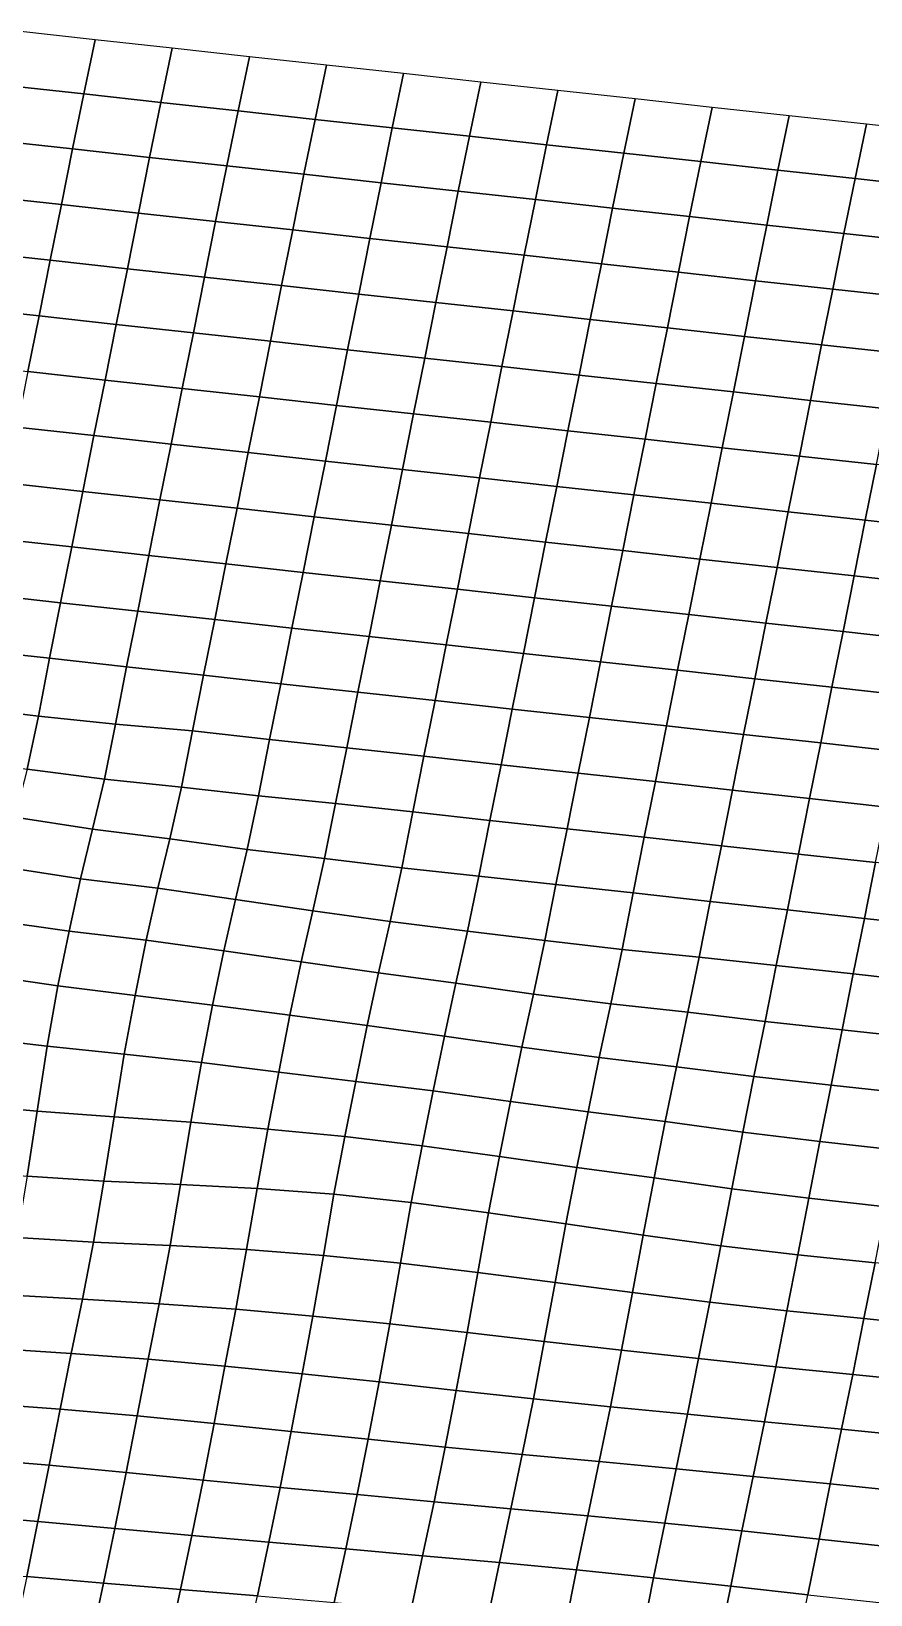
# Model space of a CAD drawing. Header units: metres. Extents: x -7.7 to 4.4, y -0.6 to 4.9.
# Drawn here: x 1.32 to 2.924, y 1.01 to 3.996 of the extents above; entities that cross this region are included whole.
import ezdxf

# ---------------------------------------------------------------- set-up
doc = ezdxf.new("R2010")
doc.units = ezdxf.units.M

msp = doc.modelspace()

# ---------------------------------------------------------------- linework, layer by layer
at = {"layer": 'C1'}
for points in [[(1.29474, 3.99603, -9.70441), (1.27312, 3.89242, -9.60045), (1.42048, 3.87636, -9.58498), (1.44212, 3.97986, -9.68904)], [(1.44212, 3.97986, -9.68904), (1.42048, 3.87636, -9.58498), (1.56785, 3.86018, -9.56961), (1.58949, 3.96369, -9.67367)], [(1.58949, 3.96369, -9.67367), (1.56785, 3.86018, -9.56961), (1.71523, 3.84401, -9.55424), (1.73687, 3.94752, -9.6583)], [(1.73687, 3.94752, -9.6583), (1.71523, 3.84401, -9.55424), (1.86261, 3.82784, -9.53887), (1.88424, 3.93135, -9.64293)], [(1.88424, 3.93135, -9.64293), (1.86261, 3.82784, -9.53887), (2.00998, 3.81167, -9.5235), (2.03161, 3.91529, -9.62746)], [(2.03161, 3.91529, -9.62746), (2.00998, 3.81167, -9.5235), (2.15736, 3.7955, -9.50813), (2.17898, 3.89911, -9.61209)], [(1.27312, 3.89242, -9.60045), (1.25166, 3.78748, -9.49767), (1.39902, 3.77142, -9.4822), (1.42048, 3.87636, -9.58498)], [(2.17898, 3.89911, -9.61209), (2.15736, 3.7955, -9.50813), (2.30473, 3.77933, -9.49275), (2.32636, 3.88294, -9.59672)], [(2.32636, 3.88294, -9.59672), (2.30473, 3.77933, -9.49275), (2.4521, 3.76327, -9.47728), (2.47373, 3.86677, -9.58134)], [(1.42048, 3.87636, -9.58498), (1.39902, 3.77142, -9.4822), (1.5464, 3.75525, -9.46683), (1.56785, 3.86018, -9.56961)], [(1.56785, 3.86018, -9.56961), (1.5464, 3.75525, -9.46683), (1.69377, 3.73908, -9.45146), (1.71523, 3.84401, -9.55424)], [(2.47373, 3.86677, -9.58134), (2.4521, 3.76327, -9.47728), (2.59947, 3.7471, -9.46191), (2.62111, 3.8506, -9.56597)], [(1.71523, 3.84401, -9.55424), (1.69377, 3.73908, -9.45146), (1.84115, 3.72291, -9.43609), (1.86261, 3.82784, -9.53887)], [(1.86261, 3.82784, -9.53887), (1.84115, 3.72291, -9.43609), (1.98852, 3.70674, -9.42072), (2.00998, 3.81167, -9.5235)], [(2.62111, 3.8506, -9.56597), (2.59947, 3.7471, -9.46191), (2.74685, 3.73093, -9.44654), (2.76849, 3.83443, -9.5506)], [(2.76849, 3.83443, -9.5506), (2.74685, 3.73093, -9.44654), (2.89423, 3.71475, -9.43117), (2.91585, 3.81837, -9.53513)], [(2.00998, 3.81167, -9.5235), (1.98852, 3.70674, -9.42072), (2.1359, 3.69057, -9.40535), (2.15736, 3.7955, -9.50813)], [(2.15736, 3.7955, -9.50813), (2.1359, 3.69057, -9.40535), (2.28326, 3.67451, -9.38988), (2.30473, 3.77933, -9.49275)], [(2.91585, 3.81837, -9.53513), (2.89423, 3.71475, -9.43117), (3.0416, 3.69858, -9.4158), (3.06322, 3.8022, -9.51976)], [(1.25166, 3.78748, -9.49767), (1.23037, 3.68123, -9.39608), (1.37774, 3.66506, -9.38071), (1.39902, 3.77142, -9.4822)], [(1.39902, 3.77142, -9.4822), (1.37774, 3.66506, -9.38071), (1.52512, 3.64889, -9.36534), (1.5464, 3.75525, -9.46683)], [(2.30473, 3.77933, -9.49275), (2.28326, 3.67451, -9.38988), (2.43064, 3.65834, -9.37451), (2.4521, 3.76327, -9.47728)], [(2.4521, 3.76327, -9.47728), (2.43064, 3.65834, -9.37451), (2.57802, 3.64216, -9.35914), (2.59947, 3.7471, -9.46191)], [(1.5464, 3.75525, -9.46683), (1.52512, 3.64889, -9.36534), (1.67249, 3.63272, -9.34996), (1.69377, 3.73908, -9.45146)], [(1.69377, 3.73908, -9.45146), (1.67249, 3.63272, -9.34996), (1.81986, 3.61666, -9.33449), (1.84115, 3.72291, -9.43609)], [(2.59947, 3.7471, -9.46191), (2.57802, 3.64216, -9.35914), (2.72539, 3.62599, -9.34376), (2.74685, 3.73093, -9.44654)], [(1.84115, 3.72291, -9.43609), (1.81986, 3.61666, -9.33449), (1.96723, 3.60049, -9.31912), (1.98852, 3.70674, -9.42072)], [(1.98852, 3.70674, -9.42072), (1.96723, 3.60049, -9.31912), (2.11461, 3.58432, -9.30375), (2.1359, 3.69057, -9.40535)], [(2.74685, 3.73093, -9.44654), (2.72539, 3.62599, -9.34376), (2.87277, 3.60982, -9.32839), (2.89423, 3.71475, -9.43117)], [(2.89423, 3.71475, -9.43117), (2.87277, 3.60982, -9.32839), (3.02014, 3.59365, -9.31302), (3.0416, 3.69858, -9.4158)], [(1.23037, 3.68123, -9.39608), (1.20907, 3.57498, -9.29448), (1.35645, 3.55881, -9.27911), (1.37774, 3.66506, -9.38071)], [(2.1359, 3.69057, -9.40535), (2.11461, 3.58432, -9.30375), (2.26198, 3.56815, -9.28838), (2.28326, 3.67451, -9.38988)], [(2.28326, 3.67451, -9.38988), (2.26198, 3.56815, -9.28838), (2.40936, 3.55197, -9.27301), (2.43064, 3.65834, -9.37451)], [(1.37774, 3.66506, -9.38071), (1.35645, 3.55881, -9.27911), (1.50382, 3.54264, -9.26374), (1.52512, 3.64889, -9.36534)], [(1.52512, 3.64889, -9.36534), (1.50382, 3.54264, -9.26374), (1.6512, 3.52647, -9.24837), (1.67249, 3.63272, -9.34996)], [(2.43064, 3.65834, -9.37451), (2.40936, 3.55197, -9.27301), (2.55674, 3.5358, -9.25764), (2.57802, 3.64216, -9.35914)], [(1.67249, 3.63272, -9.34996), (1.6512, 3.52647, -9.24837), (1.79858, 3.5103, -9.233), (1.81986, 3.61666, -9.33449)], [(1.81986, 3.61666, -9.33449), (1.79858, 3.5103, -9.233), (1.94595, 3.49413, -9.21763), (1.96723, 3.60049, -9.31912)], [(2.57802, 3.64216, -9.35914), (2.55674, 3.5358, -9.25764), (2.7041, 3.51974, -9.24217), (2.72539, 3.62599, -9.34376)], [(2.72539, 3.62599, -9.34376), (2.7041, 3.51974, -9.24217), (2.85147, 3.50357, -9.2268), (2.87277, 3.60982, -9.32839)], [(1.96723, 3.60049, -9.31912), (1.94595, 3.49413, -9.21763), (2.09331, 3.47807, -9.20216), (2.11461, 3.58432, -9.30375)], [(2.11461, 3.58432, -9.30375), (2.09331, 3.47807, -9.20216), (2.24069, 3.46189, -9.18679), (2.26198, 3.56815, -9.28838)], [(2.87277, 3.60982, -9.32839), (2.85147, 3.50357, -9.2268), (2.99885, 3.4874, -9.21143), (3.02014, 3.59365, -9.31302)], [(1.20907, 3.57498, -9.29448), (1.18779, 3.46862, -9.19299), (1.33517, 3.45245, -9.17762), (1.35645, 3.55881, -9.27911)], [(1.35645, 3.55881, -9.27911), (1.33517, 3.45245, -9.17762), (1.48254, 3.43628, -9.16224), (1.50382, 3.54264, -9.26374)], [(2.26198, 3.56815, -9.28838), (2.24069, 3.46189, -9.18679), (2.38807, 3.44572, -9.17141), (2.40936, 3.55197, -9.27301)], [(1.50382, 3.54264, -9.26374), (1.48254, 3.43628, -9.16224), (1.62991, 3.42022, -9.14677), (1.6512, 3.52647, -9.24837)], [(1.6512, 3.52647, -9.24837), (1.62991, 3.42022, -9.14677), (1.77728, 3.40405, -9.1314), (1.79858, 3.5103, -9.233)], [(2.40936, 3.55197, -9.27301), (2.38807, 3.44572, -9.17141), (2.53544, 3.42955, -9.15604), (2.55674, 3.5358, -9.25764)], [(2.55674, 3.5358, -9.25764), (2.53544, 3.42955, -9.15604), (2.68282, 3.41338, -9.14067), (2.7041, 3.51974, -9.24217)], [(1.79858, 3.5103, -9.233), (1.77728, 3.40405, -9.1314), (1.92466, 3.38788, -9.11603), (1.94595, 3.49413, -9.21763)], [(1.94595, 3.49413, -9.21763), (1.92466, 3.38788, -9.11603), (2.07203, 3.3717, -9.10066), (2.09331, 3.47807, -9.20216)], [(2.7041, 3.51974, -9.24217), (2.68282, 3.41338, -9.14067), (2.83019, 3.39721, -9.1253), (2.85147, 3.50357, -9.2268)], [(2.85147, 3.50357, -9.2268), (2.83019, 3.39721, -9.1253), (2.97757, 3.38104, -9.10993), (2.99885, 3.4874, -9.21143)], [(1.18779, 3.46862, -9.19299), (1.1665, 3.36237, -9.09139), (1.31388, 3.3462, -9.07602), (1.33517, 3.45245, -9.17762)], [(2.09331, 3.47807, -9.20216), (2.07203, 3.3717, -9.10066), (2.21941, 3.35553, -9.08529), (2.24069, 3.46189, -9.18679)], [(1.33517, 3.45245, -9.17762), (1.31388, 3.3462, -9.07602), (1.46125, 3.33003, -9.06065), (1.48254, 3.43628, -9.16224)], [(1.48254, 3.43628, -9.16224), (1.46125, 3.33003, -9.06065), (1.60863, 3.31386, -9.04528), (1.62991, 3.42022, -9.14677)], [(2.24069, 3.46189, -9.18679), (2.21941, 3.35553, -9.08529), (2.36679, 3.33936, -9.06992), (2.38807, 3.44572, -9.17141)], [(2.38807, 3.44572, -9.17141), (2.36679, 3.33936, -9.06992), (2.51415, 3.3233, -9.05445), (2.53544, 3.42955, -9.15604)], [(1.62991, 3.42022, -9.14677), (1.60863, 3.31386, -9.04528), (1.756, 3.29769, -9.02991), (1.77728, 3.40405, -9.1314)], [(1.77728, 3.40405, -9.1314), (1.756, 3.29769, -9.02991), (1.90338, 3.28152, -9.01454), (1.92466, 3.38788, -9.11603)], [(2.53544, 3.42955, -9.15604), (2.51415, 3.3233, -9.05445), (2.66153, 3.30713, -9.03908), (2.68282, 3.41338, -9.14067)], [(2.68282, 3.41338, -9.14067), (2.66153, 3.30713, -9.03908), (2.8089, 3.29096, -9.02371), (2.83019, 3.39721, -9.1253)], [(1.92466, 3.38788, -9.11603), (1.90338, 3.28152, -9.01454), (2.05074, 3.26545, -8.99907), (2.07203, 3.3717, -9.10066)], [(2.83019, 3.39721, -9.1253), (2.8089, 3.29096, -9.02371), (2.95628, 3.27479, -9.00833), (2.97757, 3.38104, -9.10993)], [(1.31388, 3.3462, -9.07602), (1.2926, 3.23984, -8.97452), (1.43996, 3.22378, -8.95905), (1.46125, 3.33003, -9.06065)], [(2.07203, 3.3717, -9.10066), (2.05074, 3.26545, -8.99907), (2.19812, 3.24928, -8.98369), (2.21941, 3.35553, -9.08529)], [(2.21941, 3.35553, -9.08529), (2.19812, 3.24928, -8.98369), (2.34549, 3.23311, -8.96832), (2.36679, 3.33936, -9.06992)], [(1.46125, 3.33003, -9.06065), (1.43996, 3.22378, -8.95905), (1.58733, 3.20761, -8.94368), (1.60863, 3.31386, -9.04528)], [(2.36679, 3.33936, -9.06992), (2.34549, 3.23311, -8.96832), (2.49287, 3.21694, -8.95295), (2.51415, 3.3233, -9.05445)], [(2.51415, 3.3233, -9.05445), (2.49287, 3.21694, -8.95295), (2.64025, 3.20077, -8.93758), (2.66153, 3.30713, -9.03908)], [(1.60863, 3.31386, -9.04528), (1.58733, 3.20761, -8.94368), (1.73471, 3.19144, -8.92831), (1.756, 3.29769, -9.02991)], [(1.756, 3.29769, -9.02991), (1.73471, 3.19144, -8.92831), (1.88209, 3.17526, -8.91294), (1.90338, 3.28152, -9.01454)], [(2.66153, 3.30713, -9.03908), (2.64025, 3.20077, -8.93758), (2.78762, 3.1846, -8.92221), (2.8089, 3.29096, -9.02371)], [(2.8089, 3.29096, -9.02371), (2.78762, 3.1846, -8.92221), (2.93498, 3.16854, -8.90674), (2.95628, 3.27479, -9.00833)], [(1.90338, 3.28152, -9.01454), (1.88209, 3.17526, -8.91294), (2.02946, 3.15909, -8.89757), (2.05074, 3.26545, -8.99907)], [(2.05074, 3.26545, -8.99907), (2.02946, 3.15909, -8.89757), (2.17684, 3.14292, -8.8822), (2.19812, 3.24928, -8.98369)], [(1.2926, 3.23984, -8.97452), (1.2713, 3.13359, -8.87293), (1.41868, 3.11742, -8.85756), (1.43996, 3.22378, -8.95905)], [(2.19812, 3.24928, -8.98369), (2.17684, 3.14292, -8.8822), (2.3242, 3.12686, -8.86673), (2.34549, 3.23311, -8.96832)], [(2.34549, 3.23311, -8.96832), (2.3242, 3.12686, -8.86673), (2.47158, 3.11069, -8.85136), (2.49287, 3.21694, -8.95295)], [(1.43996, 3.22378, -8.95905), (1.41868, 3.11742, -8.85756), (1.56605, 3.10125, -8.84219), (1.58733, 3.20761, -8.94368)], [(1.58733, 3.20761, -8.94368), (1.56605, 3.10125, -8.84219), (1.71343, 3.08507, -8.82681), (1.73471, 3.19144, -8.92831)], [(2.49287, 3.21694, -8.95295), (2.47158, 3.11069, -8.85136), (2.61895, 3.09452, -8.83599), (2.64025, 3.20077, -8.93758)], [(2.64025, 3.20077, -8.93758), (2.61895, 3.09452, -8.83599), (2.76633, 3.07835, -8.82061), (2.78762, 3.1846, -8.92221)], [(1.73471, 3.19144, -8.92831), (1.71343, 3.08507, -8.82681), (1.86079, 3.06901, -8.81135), (1.88209, 3.17526, -8.91294)], [(1.88209, 3.17526, -8.91294), (1.86079, 3.06901, -8.81135), (2.00817, 3.05284, -8.79597), (2.02946, 3.15909, -8.89757)], [(2.78762, 3.1846, -8.92221), (2.76633, 3.07835, -8.82061), (2.9137, 3.06218, -8.80524), (2.93498, 3.16854, -8.90674)], [(2.93498, 3.16854, -8.90674), (2.9137, 3.06218, -8.80524), (3.06108, 3.04601, -8.78987), (3.08236, 3.15237, -8.89137)], [(2.02946, 3.15909, -8.89757), (2.00817, 3.05284, -8.79597), (2.15555, 3.03667, -8.7806), (2.17684, 3.14292, -8.8822)], [(2.17684, 3.14292, -8.8822), (2.15555, 3.03667, -8.7806), (2.30292, 3.0205, -8.76523), (2.3242, 3.12686, -8.86673)], [(1.2713, 3.13359, -8.87293), (1.25001, 3.02734, -8.77133), (1.39739, 3.01117, -8.75596), (1.41868, 3.11742, -8.85756)], [(1.41868, 3.11742, -8.85756), (1.39739, 3.01117, -8.75596), (1.54476, 2.99499, -8.74059), (1.56605, 3.10125, -8.84219)], [(2.3242, 3.12686, -8.86673), (2.30292, 3.0205, -8.76523), (2.4503, 3.00433, -8.74986), (2.47158, 3.11069, -8.85136)], [(2.47158, 3.11069, -8.85136), (2.4503, 3.00433, -8.74986), (2.59767, 2.98816, -8.73449), (2.61895, 3.09452, -8.83599)], [(1.56605, 3.10125, -8.84219), (1.54476, 2.99499, -8.74059), (1.69214, 2.97882, -8.72522), (1.71343, 3.08507, -8.82681)], [(1.71343, 3.08507, -8.82681), (1.69214, 2.97882, -8.72522), (1.83951, 2.96265, -8.70985), (1.86079, 3.06901, -8.81135)], [(2.61895, 3.09452, -8.83599), (2.59767, 2.98816, -8.73449), (2.74504, 2.9721, -8.71902), (2.76633, 3.07835, -8.82061)], [(2.76633, 3.07835, -8.82061), (2.74504, 2.9721, -8.71902), (2.89241, 2.95593, -8.70365), (2.9137, 3.06218, -8.80524)], [(1.86079, 3.06901, -8.81135), (1.83951, 2.96265, -8.70985), (1.98689, 2.94648, -8.69448), (2.00817, 3.05284, -8.79597)], [(2.00817, 3.05284, -8.79597), (1.98689, 2.94648, -8.69448), (2.13425, 2.93042, -8.67901), (2.15555, 3.03667, -8.7806)], [(2.9137, 3.06218, -8.80524), (2.89241, 2.95593, -8.70365), (3.03979, 2.93975, -8.68828), (3.06108, 3.04601, -8.78987)], [(1.25001, 3.02734, -8.77133), (1.22873, 2.92098, -8.66984), (1.37611, 2.9048, -8.65447), (1.39739, 3.01117, -8.75596)], [(2.15555, 3.03667, -8.7806), (2.13425, 2.93042, -8.67901), (2.28163, 2.91425, -8.66364), (2.30292, 3.0205, -8.76523)], [(2.30292, 3.0205, -8.76523), (2.28163, 2.91425, -8.66364), (2.429, 2.89808, -8.64827), (2.4503, 3.00433, -8.74986)], [(1.39739, 3.01117, -8.75596), (1.37611, 2.9048, -8.65447), (1.52348, 2.88863, -8.63909), (1.54476, 2.99499, -8.74059)], [(1.54476, 2.99499, -8.74059), (1.52348, 2.88863, -8.63909), (1.67084, 2.87257, -8.62362), (1.69214, 2.97882, -8.72522)], [(2.4503, 3.00433, -8.74986), (2.429, 2.89808, -8.64827), (2.57638, 2.88191, -8.63289), (2.59767, 2.98816, -8.73449)], [(2.59767, 2.98816, -8.73449), (2.57638, 2.88191, -8.63289), (2.72376, 2.86574, -8.61752), (2.74504, 2.9721, -8.71902)], [(1.69214, 2.97882, -8.72522), (1.67084, 2.87257, -8.62362), (1.81822, 2.8564, -8.60825), (1.83951, 2.96265, -8.70985)], [(1.83951, 2.96265, -8.70985), (1.81822, 2.8564, -8.60825), (1.9656, 2.84023, -8.59288), (1.98689, 2.94648, -8.69448)], [(2.74504, 2.9721, -8.71902), (2.72376, 2.86574, -8.61752), (2.87113, 2.84956, -8.60215), (2.89241, 2.95593, -8.70365)], [(1.98689, 2.94648, -8.69448), (1.9656, 2.84023, -8.59288), (2.11297, 2.82406, -8.57751), (2.13425, 2.93042, -8.67901)], [(2.13425, 2.93042, -8.67901), (2.11297, 2.82406, -8.57751), (2.26035, 2.80789, -8.56214), (2.28163, 2.91425, -8.66364)], [(2.89241, 2.95593, -8.70365), (2.87113, 2.84956, -8.60215), (3.01851, 2.83339, -8.58678), (3.03979, 2.93975, -8.68828)], [(1.22873, 2.92098, -8.66984), (1.20744, 2.81473, -8.56824), (1.35481, 2.79855, -8.55287), (1.37611, 2.9048, -8.65447)], [(1.37611, 2.9048, -8.65447), (1.35481, 2.79855, -8.55287), (1.50219, 2.78238, -8.5375), (1.52348, 2.88863, -8.63909)], [(2.28163, 2.91425, -8.66364), (2.26035, 2.80789, -8.56214), (2.40772, 2.79172, -8.54677), (2.429, 2.89808, -8.64827)], [(2.429, 2.89808, -8.64827), (2.40772, 2.79172, -8.54677), (2.55509, 2.77566, -8.5313), (2.57638, 2.88191, -8.63289)], [(1.52348, 2.88863, -8.63909), (1.50219, 2.78238, -8.5375), (1.64956, 2.76621, -8.52213), (1.67084, 2.87257, -8.62362)], [(1.67084, 2.87257, -8.62362), (1.64956, 2.76621, -8.52213), (1.79694, 2.75004, -8.50676), (1.81822, 2.8564, -8.60825)], [(2.57638, 2.88191, -8.63289), (2.55509, 2.77566, -8.5313), (2.70246, 2.75948, -8.51593), (2.72376, 2.86574, -8.61752)], [(1.81822, 2.8564, -8.60825), (1.79694, 2.75004, -8.50676), (1.94432, 2.73387, -8.49139), (1.9656, 2.84023, -8.59288)], [(1.9656, 2.84023, -8.59288), (1.94432, 2.73387, -8.49139), (2.09168, 2.71781, -8.47592), (2.11297, 2.82406, -8.57751)], [(2.72376, 2.86574, -8.61752), (2.70246, 2.75948, -8.51593), (2.84984, 2.74331, -8.50056), (2.87113, 2.84956, -8.60215)], [(2.87113, 2.84956, -8.60215), (2.84984, 2.74331, -8.50056), (2.99721, 2.72714, -8.48519), (3.01851, 2.83339, -8.58678)], [(1.20744, 2.81473, -8.56824), (1.18649, 2.70573, -8.46911), (1.33403, 2.68824, -8.45492), (1.35481, 2.79855, -8.55287)], [(2.11297, 2.82406, -8.57751), (2.09168, 2.71781, -8.47592), (2.23906, 2.70164, -8.46054), (2.26035, 2.80789, -8.56214)], [(2.26035, 2.80789, -8.56214), (2.23906, 2.70164, -8.46054), (2.38643, 2.68547, -8.44517), (2.40772, 2.79172, -8.54677)], [(1.35481, 2.79855, -8.55287), (1.33403, 2.68824, -8.45492), (1.48129, 2.67295, -8.43876), (1.50219, 2.78238, -8.5375)], [(1.50219, 2.78238, -8.5375), (1.48129, 2.67295, -8.43876), (1.62827, 2.65996, -8.42053), (1.64956, 2.76621, -8.52213)], [(2.40772, 2.79172, -8.54677), (2.38643, 2.68547, -8.44517), (2.53381, 2.6693, -8.4298), (2.55509, 2.77566, -8.5313)], [(1.64956, 2.76621, -8.52213), (1.62827, 2.65996, -8.42053), (1.77565, 2.64379, -8.40516), (1.79694, 2.75004, -8.50676)], [(1.79694, 2.75004, -8.50676), (1.77565, 2.64379, -8.40516), (1.92302, 2.62762, -8.38979), (1.94432, 2.73387, -8.49139)], [(2.55509, 2.77566, -8.5313), (2.53381, 2.6693, -8.4298), (2.68118, 2.65312, -8.41443), (2.70246, 2.75948, -8.51593)], [(2.70246, 2.75948, -8.51593), (2.68118, 2.65312, -8.41443), (2.82856, 2.63695, -8.39906), (2.84984, 2.74331, -8.50056)], [(1.94432, 2.73387, -8.49139), (1.92302, 2.62762, -8.38979), (2.0704, 2.61145, -8.37442), (2.09168, 2.71781, -8.47592)], [(2.09168, 2.71781, -8.47592), (2.0704, 2.61145, -8.37442), (2.21778, 2.59528, -8.35905), (2.23906, 2.70164, -8.46054)], [(2.84984, 2.74331, -8.50056), (2.82856, 2.63695, -8.39906), (2.97592, 2.62089, -8.38359), (2.99721, 2.72714, -8.48519)], [(1.18649, 2.70573, -8.46911), (1.16404, 2.6087, -8.35923), (1.31209, 2.58715, -8.34869), (1.33403, 2.68824, -8.45492)], [(1.33403, 2.68824, -8.45492), (1.31209, 2.58715, -8.34869), (1.45986, 2.56779, -8.33618), (1.48129, 2.67295, -8.43876)], [(2.23906, 2.70164, -8.46054), (2.21778, 2.59528, -8.35905), (2.36514, 2.57922, -8.34358), (2.38643, 2.68547, -8.44517)], [(1.48129, 2.67295, -8.43876), (1.45986, 2.56779, -8.33618), (1.60717, 2.55217, -8.32032), (1.62827, 2.65996, -8.42053)], [(1.62827, 2.65996, -8.42053), (1.60717, 2.55217, -8.32032), (1.75459, 2.53567, -8.30524), (1.77565, 2.64379, -8.40516)], [(2.38643, 2.68547, -8.44517), (2.36514, 2.57922, -8.34358), (2.51251, 2.56304, -8.32821), (2.53381, 2.6693, -8.4298)], [(2.53381, 2.6693, -8.4298), (2.51251, 2.56304, -8.32821), (2.65989, 2.54687, -8.31284), (2.68118, 2.65312, -8.41443)], [(1.77565, 2.64379, -8.40516), (1.75459, 2.53567, -8.30524), (1.90173, 2.52137, -8.2882), (1.92302, 2.62762, -8.38979)], [(1.92302, 2.62762, -8.38979), (1.90173, 2.52137, -8.2882), (2.04911, 2.5052, -8.27282), (2.0704, 2.61145, -8.37442)], [(2.68118, 2.65312, -8.41443), (2.65989, 2.54687, -8.31284), (2.80727, 2.5307, -8.29746), (2.82856, 2.63695, -8.39906)], [(2.82856, 2.63695, -8.39906), (2.80727, 2.5307, -8.29746), (2.95464, 2.51453, -8.28209), (2.97592, 2.62089, -8.38359)], [(2.0704, 2.61145, -8.37442), (2.04911, 2.5052, -8.27282), (2.19648, 2.48903, -8.25745), (2.21778, 2.59528, -8.35905)], [(1.31209, 2.58715, -8.34869), (1.289, 2.49529, -8.23418), (1.43722, 2.47231, -8.22492), (1.45986, 2.56779, -8.33618)], [(1.45986, 2.56779, -8.33618), (1.43722, 2.47231, -8.22492), (1.58492, 2.45361, -8.21182), (1.60717, 2.55217, -8.32032)], [(2.21778, 2.59528, -8.35905), (2.19648, 2.48903, -8.25745), (2.34386, 2.47285, -8.24208), (2.36514, 2.57922, -8.34358)], [(2.36514, 2.57922, -8.34358), (2.34386, 2.47285, -8.24208), (2.49123, 2.45668, -8.22671), (2.51251, 2.56304, -8.32821)], [(1.60717, 2.55217, -8.32032), (1.58492, 2.45361, -8.21182), (1.73279, 2.43348, -8.2), (1.75459, 2.53567, -8.30524)], [(2.51251, 2.56304, -8.32821), (2.49123, 2.45668, -8.22671), (2.63861, 2.44051, -8.21134), (2.65989, 2.54687, -8.31284)], [(2.65989, 2.54687, -8.31284), (2.63861, 2.44051, -8.21134), (2.78597, 2.42445, -8.19587), (2.80727, 2.5307, -8.29746)], [(1.75459, 2.53567, -8.30524), (1.73279, 2.43348, -8.2), (1.88031, 2.41611, -8.18571), (1.90173, 2.52137, -8.2882)], [(1.90173, 2.52137, -8.2882), (1.88031, 2.41611, -8.18571), (2.0279, 2.39829, -8.17182), (2.04911, 2.5052, -8.27282)], [(2.80727, 2.5307, -8.29746), (2.78597, 2.42445, -8.19587), (2.93335, 2.40828, -8.1805), (2.95464, 2.51453, -8.28209)], [(1.289, 2.49529, -8.23418), (1.26631, 2.40014, -8.12263), (1.41447, 2.3777, -8.11288), (1.43722, 2.47231, -8.22492)], [(2.04911, 2.5052, -8.27282), (2.0279, 2.39829, -8.17182), (2.17519, 2.38277, -8.15586), (2.19648, 2.48903, -8.25745)], [(2.19648, 2.48903, -8.25745), (2.17519, 2.38277, -8.15586), (2.32257, 2.3666, -8.14049), (2.34386, 2.47285, -8.24208)], [(1.43722, 2.47231, -8.22492), (1.41447, 2.3777, -8.11288), (1.56211, 2.35944, -8.09938), (1.58492, 2.45361, -8.21182)], [(1.58492, 2.45361, -8.21182), (1.56211, 2.35944, -8.09938), (1.71015, 2.338, -8.08874), (1.73279, 2.43348, -8.2)], [(2.34386, 2.47285, -8.24208), (2.32257, 2.3666, -8.14049), (2.46994, 2.35043, -8.12512), (2.49123, 2.45668, -8.22671)], [(2.49123, 2.45668, -8.22671), (2.46994, 2.35043, -8.12512), (2.61732, 2.33426, -8.10974), (2.63861, 2.44051, -8.21134)], [(1.73279, 2.43348, -8.2), (1.71015, 2.338, -8.08874), (1.8582, 2.31645, -8.0782), (1.88031, 2.41611, -8.18571)], [(2.63861, 2.44051, -8.21134), (2.61732, 2.33426, -8.10974), (2.76469, 2.31809, -8.09437), (2.78597, 2.42445, -8.19587)], [(2.78597, 2.42445, -8.19587), (2.76469, 2.31809, -8.09437), (2.91207, 2.30192, -8.079), (2.93335, 2.40828, -8.1805)], [(1.26631, 2.40014, -8.12263), (1.24443, 2.29861, -8.01679), (1.39247, 2.27716, -8.00616), (1.41447, 2.3777, -8.11288)], [(1.88031, 2.41611, -8.18571), (1.8582, 2.31645, -8.0782), (2.00614, 2.29577, -8.06687), (2.0279, 2.39829, -8.17182)], [(2.0279, 2.39829, -8.17182), (2.00614, 2.29577, -8.06687), (2.15375, 2.27773, -8.05318), (2.17519, 2.38277, -8.15586)], [(2.93335, 2.40828, -8.1805), (2.91207, 2.30192, -8.079), (3.05945, 2.28575, -8.06363), (3.08073, 2.39211, -8.16513)], [(1.41447, 2.3777, -8.11288), (1.39247, 2.27716, -8.00616), (1.53992, 2.26033, -7.99138), (1.56211, 2.35944, -8.09938)], [(1.56211, 2.35944, -8.09938), (1.53992, 2.26033, -7.99138), (1.6878, 2.24021, -7.97955), (1.71015, 2.338, -8.08874)], [(2.17519, 2.38277, -8.15586), (2.15375, 2.27773, -8.05318), (2.3014, 2.25936, -8.03978), (2.32257, 2.3666, -8.14049)], [(2.32257, 2.3666, -8.14049), (2.3014, 2.25936, -8.03978), (2.44885, 2.24253, -8.025), (2.46994, 2.35043, -8.12512)], [(1.71015, 2.338, -8.08874), (1.6878, 2.24021, -7.97955), (1.83579, 2.21909, -7.96862), (1.8582, 2.31645, -8.0782)], [(2.46994, 2.35043, -8.12512), (2.44885, 2.24253, -8.025), (2.59602, 2.22801, -8.00815), (2.61732, 2.33426, -8.10974)], [(2.61732, 2.33426, -8.10974), (2.59602, 2.22801, -8.00815), (2.7434, 2.21184, -7.99278), (2.76469, 2.31809, -8.09437)], [(1.8582, 2.31645, -8.0782), (1.83579, 2.21909, -7.96862), (1.98376, 2.1982, -7.95749), (2.00614, 2.29577, -8.06687)], [(2.76469, 2.31809, -8.09437), (2.7434, 2.21184, -7.99278), (2.89078, 2.19567, -7.97741), (2.91207, 2.30192, -8.079)], [(2.91207, 2.30192, -8.079), (2.89078, 2.19567, -7.97741), (3.03815, 2.1795, -7.96204), (3.05945, 2.28575, -8.06363)], [(1.24443, 2.29861, -8.01679), (1.22285, 2.19466, -7.91313), (1.37093, 2.17289, -7.90279), (1.39247, 2.27716, -8.00616)], [(1.39247, 2.27716, -8.00616), (1.37093, 2.17289, -7.90279), (1.5186, 2.1543, -7.88958), (1.53992, 2.26033, -7.99138)], [(2.00614, 2.29577, -8.06687), (1.98376, 2.1982, -7.95749), (2.13166, 2.17785, -7.94586), (2.15375, 2.27773, -8.05318)], [(2.15375, 2.27773, -8.05318), (2.13166, 2.17785, -7.94586), (2.27958, 2.15729, -7.93444), (2.3014, 2.25936, -8.03978)], [(1.53992, 2.26033, -7.99138), (1.5186, 2.1543, -7.88958), (1.66621, 2.13626, -7.87589), (1.6878, 2.24021, -7.97955)], [(1.6878, 2.24021, -7.97955), (1.66621, 2.13626, -7.87589), (1.81397, 2.11702, -7.86328), (1.83579, 2.21909, -7.96862)], [(2.3014, 2.25936, -8.03978), (2.27958, 2.15729, -7.93444), (2.42727, 2.13859, -7.92133), (2.44885, 2.24253, -8.025)], [(2.44885, 2.24253, -8.025), (2.42727, 2.13859, -7.92133), (2.57462, 2.12264, -7.90577), (2.59602, 2.22801, -8.00815)], [(1.83579, 2.21909, -7.96862), (1.81397, 2.11702, -7.86328), (1.96179, 2.09733, -7.85106), (1.98376, 2.1982, -7.95749)], [(2.59602, 2.22801, -8.00815), (2.57462, 2.12264, -7.90577), (2.72216, 2.10515, -7.89158), (2.7434, 2.21184, -7.99278)], [(2.7434, 2.21184, -7.99278), (2.72216, 2.10515, -7.89158), (2.8695, 2.08931, -7.87591), (2.89078, 2.19567, -7.97741)], [(1.22285, 2.19466, -7.91313), (1.20319, 2.07534, -7.82327), (1.35075, 2.05774, -7.80918), (1.37093, 2.17289, -7.90279)], [(1.98376, 2.1982, -7.95749), (1.96179, 2.09733, -7.85106), (2.10966, 2.0772, -7.83924), (2.13166, 2.17785, -7.94586)], [(2.89078, 2.19567, -7.97741), (2.8695, 2.08931, -7.87591), (3.01686, 2.07325, -7.86044), (3.03815, 2.1795, -7.96204)], [(1.37093, 2.17289, -7.90279), (1.35075, 2.05774, -7.80918), (1.49797, 2.04278, -7.79272), (1.5186, 2.1543, -7.88958)], [(1.5186, 2.1543, -7.88958), (1.49797, 2.04278, -7.79272), (1.64531, 2.02694, -7.77705), (1.66621, 2.13626, -7.87589)], [(2.13166, 2.17785, -7.94586), (2.10966, 2.0772, -7.83924), (2.25767, 2.05598, -7.82841), (2.27958, 2.15729, -7.93444)], [(2.27958, 2.15729, -7.93444), (2.25767, 2.05598, -7.82841), (2.4055, 2.03618, -7.81629), (2.42727, 2.13859, -7.92133)], [(1.66621, 2.13626, -7.87589), (1.64531, 2.02694, -7.77705), (1.79301, 2.00813, -7.76405), (1.81397, 2.11702, -7.86328)], [(2.42727, 2.13859, -7.92133), (2.4055, 2.03618, -7.81629), (2.55304, 2.01869, -7.8021), (2.57462, 2.12264, -7.90577)], [(2.57462, 2.12264, -7.90577), (2.55304, 2.01869, -7.8021), (2.70072, 2.00011, -7.7889), (2.72216, 2.10515, -7.89158)], [(1.81397, 2.11702, -7.86328), (1.79301, 2.00813, -7.76405), (1.94055, 1.99064, -7.74986), (1.96179, 2.09733, -7.85106)], [(1.96179, 2.09733, -7.85106), (1.94055, 1.99064, -7.74986), (2.08819, 1.97238, -7.73636), (2.10966, 2.0772, -7.83924)], [(2.72216, 2.10515, -7.89158), (2.70072, 2.00011, -7.7889), (2.84815, 1.9835, -7.77392), (2.8695, 2.08931, -7.87591)], [(1.20319, 2.07534, -7.82327), (1.18465, 1.94712, -7.74139), (1.33168, 1.93369, -7.72356), (1.35075, 2.05774, -7.80918)], [(2.10966, 2.0772, -7.83924), (2.08819, 1.97238, -7.73636), (2.23609, 1.95204, -7.72474), (2.25767, 2.05598, -7.82841)], [(2.8695, 2.08931, -7.87591), (2.84815, 1.9835, -7.77392), (2.99554, 1.96721, -7.75865), (3.01686, 2.07325, -7.86044)], [(1.35075, 2.05774, -7.80918), (1.33168, 1.93369, -7.72356), (1.47837, 1.92302, -7.70325), (1.49797, 2.04278, -7.79272)], [(1.49797, 2.04278, -7.79272), (1.47837, 1.92302, -7.70325), (1.62499, 1.91289, -7.68246), (1.64531, 2.02694, -7.77705)], [(2.25767, 2.05598, -7.82841), (2.23609, 1.95204, -7.72474), (2.38389, 1.93246, -7.71242), (2.4055, 2.03618, -7.81629)], [(2.4055, 2.03618, -7.81629), (2.38389, 1.93246, -7.71242), (2.53153, 1.9142, -7.69893), (2.55304, 2.01869, -7.8021)], [(1.64531, 2.02694, -7.77705), (1.62499, 1.91289, -7.68246), (1.77202, 1.89946, -7.66462), (1.79301, 2.00813, -7.76405)], [(1.79301, 2.00813, -7.76405), (1.77202, 1.89946, -7.66462), (1.91915, 1.88527, -7.64748), (1.94055, 1.99064, -7.74986)], [(2.55304, 2.01869, -7.8021), (2.53153, 1.9142, -7.69893), (2.67942, 1.89386, -7.6873), (2.70072, 2.00011, -7.7889)], [(1.94055, 1.99064, -7.74986), (1.91915, 1.88527, -7.64748), (2.06676, 1.86723, -7.63378), (2.08819, 1.97238, -7.73636)], [(2.08819, 1.97238, -7.73636), (2.06676, 1.86723, -7.63378), (2.21466, 1.84688, -7.62216), (2.23609, 1.95204, -7.72474)], [(2.70072, 2.00011, -7.7889), (2.67942, 1.89386, -7.6873), (2.82703, 1.87582, -7.67361), (2.84815, 1.9835, -7.77392)], [(2.84815, 1.9835, -7.77392), (2.82703, 1.87582, -7.67361), (2.97448, 1.8591, -7.65873), (2.99554, 1.96721, -7.75865)], [(1.18465, 1.94712, -7.74139), (1.16569, 1.82219, -7.65656), (1.31265, 1.80932, -7.63823), (1.33168, 1.93369, -7.72356)], [(2.23609, 1.95204, -7.72474), (2.21466, 1.84688, -7.62216), (2.36258, 1.82632, -7.61073), (2.38389, 1.93246, -7.71242)], [(1.33168, 1.93369, -7.72356), (1.31265, 1.80932, -7.63823), (1.45914, 1.80029, -7.61645), (1.47837, 1.92302, -7.70325)], [(1.47837, 1.92302, -7.70325), (1.45914, 1.80029, -7.61645), (1.6053, 1.79378, -7.5924), (1.62499, 1.91289, -7.68246)], [(1.62499, 1.91289, -7.68246), (1.6053, 1.79378, -7.5924), (1.75166, 1.78574, -7.56973), (1.77202, 1.89946, -7.66462)], [(2.38389, 1.93246, -7.71242), (2.36258, 1.82632, -7.61073), (2.51041, 1.80652, -7.59861), (2.53153, 1.9142, -7.69893)], [(2.53153, 1.9142, -7.69893), (2.51041, 1.80652, -7.59861), (2.65838, 1.78563, -7.58748), (2.67942, 1.89386, -7.6873)], [(1.77202, 1.89946, -7.66462), (1.75166, 1.78574, -7.56973), (1.89835, 1.77506, -7.54943), (1.91915, 1.88527, -7.64748)], [(1.91915, 1.88527, -7.64748), (1.89835, 1.77506, -7.54943), (2.04569, 1.75922, -7.53377), (2.06676, 1.86723, -7.63378)], [(2.67942, 1.89386, -7.6873), (2.65838, 1.78563, -7.58748), (2.806, 1.76748, -7.57389), (2.82703, 1.87582, -7.67361)], [(2.06676, 1.86723, -7.63378), (2.04569, 1.75922, -7.53377), (2.19346, 1.73986, -7.52125), (2.21466, 1.84688, -7.62216)], [(2.82703, 1.87582, -7.67361), (2.806, 1.76748, -7.57389), (2.95342, 1.75098, -7.55881), (2.97448, 1.8591, -7.65873)], [(2.21466, 1.84688, -7.62216), (2.19346, 1.73986, -7.52125), (2.34147, 1.71864, -7.51042), (2.36258, 1.82632, -7.61073)], [(2.36258, 1.82632, -7.61073), (2.34147, 1.71864, -7.51042), (2.4895, 1.69719, -7.49978), (2.51041, 1.80652, -7.59861)], [(1.31265, 1.80932, -7.63823), (1.29272, 1.69219, -7.5464), (1.43913, 1.68371, -7.52412), (1.45914, 1.80029, -7.61645)], [(1.45914, 1.80029, -7.61645), (1.43913, 1.68371, -7.52412), (1.5853, 1.6772, -7.50007), (1.6053, 1.79378, -7.5924)], [(1.6053, 1.79378, -7.5924), (1.5853, 1.6772, -7.50007), (1.73165, 1.66927, -7.47731), (1.75166, 1.78574, -7.56973)], [(2.51041, 1.80652, -7.59861), (2.4895, 1.69719, -7.49978), (2.63743, 1.67663, -7.48835), (2.65838, 1.78563, -7.58748)], [(1.75166, 1.78574, -7.56973), (1.73165, 1.66927, -7.47731), (1.87836, 1.65837, -7.4572), (1.89835, 1.77506, -7.54943)], [(1.89835, 1.77506, -7.54943), (1.87836, 1.65837, -7.4572), (2.02555, 1.64374, -7.44045), (2.04569, 1.75922, -7.53377)], [(2.65838, 1.78563, -7.58748), (2.63743, 1.67663, -7.48835), (2.78497, 1.65914, -7.47416), (2.806, 1.76748, -7.57389)], [(2.806, 1.76748, -7.57389), (2.78497, 1.65914, -7.47416), (2.93224, 1.64385, -7.458), (2.95342, 1.75098, -7.55881)], [(2.04569, 1.75922, -7.53377), (2.02555, 1.64374, -7.44045), (2.17316, 1.6257, -7.42676), (2.19346, 1.73986, -7.52125)], [(2.19346, 1.73986, -7.52125), (2.17316, 1.6257, -7.42676), (2.32089, 1.60668, -7.41395), (2.34147, 1.71864, -7.51042)], [(2.34147, 1.71864, -7.51042), (2.32089, 1.60668, -7.41395), (2.46869, 1.5871, -7.40164), (2.4895, 1.69719, -7.49978)], [(1.29272, 1.69219, -7.5464), (1.2718, 1.58297, -7.44746), (1.41823, 1.57438, -7.42529), (1.43913, 1.68371, -7.52412)], [(1.43913, 1.68371, -7.52412), (1.41823, 1.57438, -7.42529), (1.56464, 1.5659, -7.40302), (1.5853, 1.6772, -7.50007)], [(1.5853, 1.6772, -7.50007), (1.56464, 1.5659, -7.40302), (1.71131, 1.55533, -7.38262), (1.73165, 1.66927, -7.47731)], [(2.4895, 1.69719, -7.49978), (2.46869, 1.5871, -7.40164), (2.61633, 1.56884, -7.38814), (2.63743, 1.67663, -7.48835)], [(2.63743, 1.67663, -7.48835), (2.61633, 1.56884, -7.38814), (2.76376, 1.55223, -7.37316), (2.78497, 1.65914, -7.47416)], [(1.73165, 1.66927, -7.47731), (1.71131, 1.55533, -7.38262), (1.85828, 1.54246, -7.36429), (1.87836, 1.65837, -7.4572)], [(1.87836, 1.65837, -7.4572), (1.85828, 1.54246, -7.36429), (2.00548, 1.52771, -7.34763), (2.02555, 1.64374, -7.44045)], [(2.02555, 1.64374, -7.44045), (2.00548, 1.52771, -7.34763), (2.15292, 1.51099, -7.33275), (2.17316, 1.6257, -7.42676)], [(2.78497, 1.65914, -7.47416), (2.76376, 1.55223, -7.37316), (2.91094, 1.5376, -7.35641), (2.93224, 1.64385, -7.458)], [(2.93224, 1.64385, -7.458), (2.91094, 1.5376, -7.35641), (3.05817, 1.52263, -7.33995), (3.07946, 1.62889, -7.44155)], [(2.17316, 1.6257, -7.42676), (2.15292, 1.51099, -7.33275), (2.30041, 1.49394, -7.31817), (2.32089, 1.60668, -7.41395)], [(1.2718, 1.58297, -7.44746), (1.25004, 1.48046, -7.34252), (1.39659, 1.47088, -7.32123), (1.41823, 1.57438, -7.42529)], [(2.32089, 1.60668, -7.41395), (2.30041, 1.49394, -7.31817), (2.44784, 1.47733, -7.3032), (2.46869, 1.5871, -7.40164)], [(2.46869, 1.5871, -7.40164), (2.44784, 1.47733, -7.3032), (2.5952, 1.46127, -7.28773), (2.61633, 1.56884, -7.38814)], [(1.41823, 1.57438, -7.42529), (1.39659, 1.47088, -7.32123), (1.54329, 1.46009, -7.30103), (1.56464, 1.5659, -7.40302)], [(1.56464, 1.5659, -7.40302), (1.54329, 1.46009, -7.30103), (1.6903, 1.44688, -7.28299), (1.71131, 1.55533, -7.38262)], [(1.71131, 1.55533, -7.38262), (1.6903, 1.44688, -7.28299), (1.83748, 1.43225, -7.26624), (1.85828, 1.54246, -7.36429)], [(2.61633, 1.56884, -7.38814), (2.5952, 1.46127, -7.28773), (2.74253, 1.44543, -7.27206), (2.76376, 1.55223, -7.37316)], [(1.85828, 1.54246, -7.36429), (1.83748, 1.43225, -7.26624), (1.9848, 1.41652, -7.25047), (2.00548, 1.52771, -7.34763)], [(2.00548, 1.52771, -7.34763), (1.9848, 1.41652, -7.25047), (2.1322, 1.40013, -7.2353), (2.15292, 1.51099, -7.33275)], [(2.76376, 1.55223, -7.37316), (2.74253, 1.44543, -7.27206), (2.8897, 1.43091, -7.25521), (2.91094, 1.5376, -7.35641)], [(2.91094, 1.5376, -7.35641), (2.8897, 1.43091, -7.25521), (3.03687, 1.41638, -7.23836), (3.05817, 1.52263, -7.33995)], [(2.15292, 1.51099, -7.33275), (2.1322, 1.40013, -7.2353), (2.27954, 1.38429, -7.21963), (2.30041, 1.49394, -7.31817)], [(2.30041, 1.49394, -7.31817), (2.27954, 1.38429, -7.21963), (2.42676, 1.36932, -7.20318), (2.44784, 1.47733, -7.3032)], [(1.25004, 1.48046, -7.34252), (1.22855, 1.37574, -7.23954), (1.37528, 1.36474, -7.21953), (1.39659, 1.47088, -7.32123)], [(1.39659, 1.47088, -7.32123), (1.37528, 1.36474, -7.21953), (1.52226, 1.35175, -7.2013), (1.54329, 1.46009, -7.30103)], [(2.44784, 1.47733, -7.3032), (2.42676, 1.36932, -7.20318), (2.57391, 1.35502, -7.18613), (2.5952, 1.46127, -7.28773)], [(1.54329, 1.46009, -7.30103), (1.52226, 1.35175, -7.2013), (1.66943, 1.33723, -7.18445), (1.6903, 1.44688, -7.28299)], [(1.6903, 1.44688, -7.28299), (1.66943, 1.33723, -7.18445), (1.81668, 1.32204, -7.1682), (1.83748, 1.43225, -7.26624)], [(2.5952, 1.46127, -7.28773), (2.57391, 1.35502, -7.18613), (2.72106, 1.34061, -7.16918), (2.74253, 1.44543, -7.27206)], [(2.74253, 1.44543, -7.27206), (2.72106, 1.34061, -7.16918), (2.86818, 1.32652, -7.15194), (2.8897, 1.43091, -7.25521)], [(1.83748, 1.43225, -7.26624), (1.81668, 1.32204, -7.1682), (1.96389, 1.30719, -7.15164), (1.9848, 1.41652, -7.25047)], [(1.9848, 1.41652, -7.25047), (1.96389, 1.30719, -7.15164), (2.11113, 1.29212, -7.13528), (2.1322, 1.40013, -7.2353)], [(2.8897, 1.43091, -7.25521), (2.86818, 1.32652, -7.15194), (3.01535, 1.312, -7.13509), (3.03687, 1.41638, -7.23836)], [(1.22855, 1.37574, -7.23954), (1.20723, 1.26971, -7.13775), (1.35411, 1.2575, -7.11883), (1.37528, 1.36474, -7.21953)], [(2.1322, 1.40013, -7.2353), (2.11113, 1.29212, -7.13528), (2.25826, 1.27793, -7.11814), (2.27954, 1.38429, -7.21963)], [(2.27954, 1.38429, -7.21963), (2.25826, 1.27793, -7.11814), (2.40531, 1.26439, -7.1004), (2.42676, 1.36932, -7.20318)], [(1.37528, 1.36474, -7.21953), (1.35411, 1.2575, -7.11883), (1.50123, 1.24341, -7.10158), (1.52226, 1.35175, -7.2013)], [(1.52226, 1.35175, -7.2013), (1.50123, 1.24341, -7.10158), (1.64838, 1.229, -7.08463), (1.66943, 1.33723, -7.18445)], [(2.42676, 1.36932, -7.20318), (2.40531, 1.26439, -7.1004), (2.55238, 1.25064, -7.08286), (2.57391, 1.35502, -7.18613)], [(2.57391, 1.35502, -7.18613), (2.55238, 1.25064, -7.08286), (2.69952, 1.23633, -7.06581), (2.72106, 1.34061, -7.16918)], [(1.66943, 1.33723, -7.18445), (1.64838, 1.229, -7.08463), (1.7955, 1.21491, -7.06739), (1.81668, 1.32204, -7.1682)], [(1.81668, 1.32204, -7.1682), (1.7955, 1.21491, -7.06739), (1.94254, 1.20138, -7.04965), (1.96389, 1.30719, -7.15164)], [(2.72106, 1.34061, -7.16918), (2.69952, 1.23633, -7.06581), (2.84666, 1.22203, -7.04876), (2.86818, 1.32652, -7.15194)], [(2.86818, 1.32652, -7.15194), (2.84666, 1.22203, -7.04876), (2.99394, 1.20663, -7.0327), (3.01535, 1.312, -7.13509)], [(1.96389, 1.30719, -7.15164), (1.94254, 1.20138, -7.04965), (2.08965, 1.18741, -7.03231), (2.11113, 1.29212, -7.13528)], [(2.11113, 1.29212, -7.13528), (2.08965, 1.18741, -7.03231), (2.23661, 1.17453, -7.01398), (2.25826, 1.27793, -7.11814)], [(1.20723, 1.26971, -7.13775), (1.18601, 1.16291, -7.03665), (1.33297, 1.15004, -7.01832), (1.35411, 1.2575, -7.11883)], [(1.35411, 1.2575, -7.11883), (1.33297, 1.15004, -7.01832), (1.48, 1.13661, -7.00048), (1.50123, 1.24341, -7.10158)], [(2.25826, 1.27793, -7.11814), (2.23661, 1.17453, -7.01398), (2.38364, 1.16111, -6.99614), (2.40531, 1.26439, -7.1004)], [(2.40531, 1.26439, -7.1004), (2.38364, 1.16111, -6.99614), (2.53076, 1.14702, -6.9789), (2.55238, 1.25064, -7.08286)], [(1.50123, 1.24341, -7.10158), (1.48, 1.13661, -7.00048), (1.62704, 1.12319, -6.98264), (1.64838, 1.229, -7.08463)], [(1.64838, 1.229, -7.08463), (1.62704, 1.12319, -6.98264), (1.774, 1.11031, -6.96431), (1.7955, 1.21491, -7.06739)], [(2.55238, 1.25064, -7.08286), (2.53076, 1.14702, -6.9789), (2.67798, 1.13206, -6.96244), (2.69952, 1.23633, -7.06581)], [(2.69952, 1.23633, -7.06581), (2.67798, 1.13206, -6.96244), (2.82528, 1.11655, -6.94648), (2.84666, 1.22203, -7.04876)], [(1.7955, 1.21491, -7.06739), (1.774, 1.11031, -6.96431), (1.92091, 1.09788, -6.94559), (1.94254, 1.20138, -7.04965)], [(1.94254, 1.20138, -7.04965), (1.92091, 1.09788, -6.94559), (2.06791, 1.08467, -6.92756), (2.08965, 1.18741, -7.03231)], [(2.84666, 1.22203, -7.04876), (2.82528, 1.11655, -6.94648), (2.97265, 1.10038, -6.93111), (2.99394, 1.20663, -7.0327)], [(2.08965, 1.18741, -7.03231), (2.06791, 1.08467, -6.92756), (2.2149, 1.07158, -6.90943), (2.23661, 1.17453, -7.01398)], [(2.23661, 1.17453, -7.01398), (2.2149, 1.07158, -6.90943), (2.36201, 1.0576, -6.89208), (2.38364, 1.16111, -6.99614)], [(1.18601, 1.16291, -7.03665), (1.16467, 1.05699, -6.93475), (1.31155, 1.04477, -6.91583), (1.33297, 1.15004, -7.01832)], [(1.33297, 1.15004, -7.01832), (1.31155, 1.04477, -6.91583), (1.45846, 1.03234, -6.89711), (1.48, 1.13661, -7.00048)], [(1.48, 1.13661, -7.00048), (1.45846, 1.03234, -6.89711), (1.60533, 1.02023, -6.87809), (1.62704, 1.12319, -6.98264)], [(2.38364, 1.16111, -6.99614), (2.36201, 1.0576, -6.89208), (2.50924, 1.04253, -6.87573), (2.53076, 1.14702, -6.9789)], [(2.53076, 1.14702, -6.9789), (2.50924, 1.04253, -6.87573), (2.65662, 1.02636, -6.86035), (2.67798, 1.13206, -6.96244)], [(1.62704, 1.12319, -6.98264), (1.60533, 1.02023, -6.87809), (1.7522, 1.00813, -6.85907), (1.774, 1.11031, -6.96431)], [(1.774, 1.11031, -6.96431), (1.7522, 1.00813, -6.85907), (1.89913, 0.99547, -6.84054), (1.92091, 1.09788, -6.94559)], [(2.67798, 1.13206, -6.96244), (2.65662, 1.02636, -6.86035), (2.804, 1.01019, -6.84498), (2.82528, 1.11655, -6.94648)], [(2.82528, 1.11655, -6.94648), (2.804, 1.01019, -6.84498), (2.95137, 0.99402, -6.82961), (2.97265, 1.10038, -6.93111)], [(1.92091, 1.09788, -6.94559), (1.89913, 0.99547, -6.84054), (2.04618, 0.98194, -6.82281), (2.06791, 1.08467, -6.92756)], [(2.06791, 1.08467, -6.92756), (2.04618, 0.98194, -6.82281), (2.19331, 0.96774, -6.80566), (2.2149, 1.07158, -6.90943)], [(2.2149, 1.07158, -6.90943), (2.19331, 0.96774, -6.80566), (2.34059, 0.95234, -6.7896), (2.36201, 1.0576, -6.89208)], [(2.36201, 1.0576, -6.89208), (2.34059, 0.95234, -6.7896), (2.48795, 0.93628, -6.77413), (2.50924, 1.04253, -6.87573)], [(1.31155, 1.04477, -6.91583), (1.28982, 0.94204, -6.81108), (1.43661, 0.93059, -6.79147), (1.45846, 1.03234, -6.89711)], [(1.45846, 1.03234, -6.89711), (1.43661, 0.93059, -6.79147), (1.58345, 0.9187, -6.77226), (1.60533, 1.02023, -6.87809)], [(1.60533, 1.02023, -6.87809), (1.58345, 0.9187, -6.77226), (1.73037, 0.90616, -6.75363), (1.7522, 1.00813, -6.85907)], [(2.50924, 1.04253, -6.87573), (2.48795, 0.93628, -6.77413), (2.63533, 0.92011, -6.75876), (2.65662, 1.02636, -6.86035)], [(2.65662, 1.02636, -6.86035), (2.63533, 0.92011, -6.75876), (2.7827, 0.90394, -6.74339), (2.804, 1.01019, -6.84498)]]:
    msp.add_3dface(points, dxfattribs=at)

doc.saveas('drawing.dxf')
